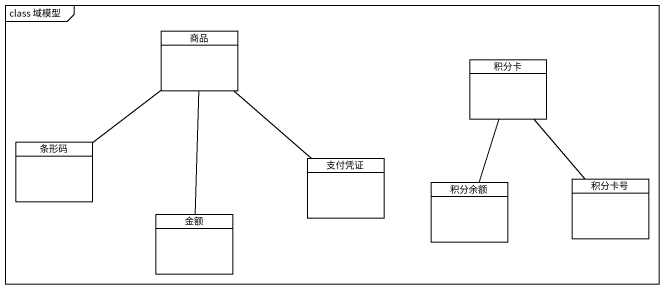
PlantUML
@startuml
mainframe class 域模型
hide circle
hide empty members
class 商品
class 积分卡
class 条形码
class 支付凭证
class 积分余额
class 积分卡号
class 金额
商品 -- 条形码
商品 -- 支付凭证
商品 -- 金额
积分卡 -- 积分余额
积分卡 -- 积分卡号
@enduml
